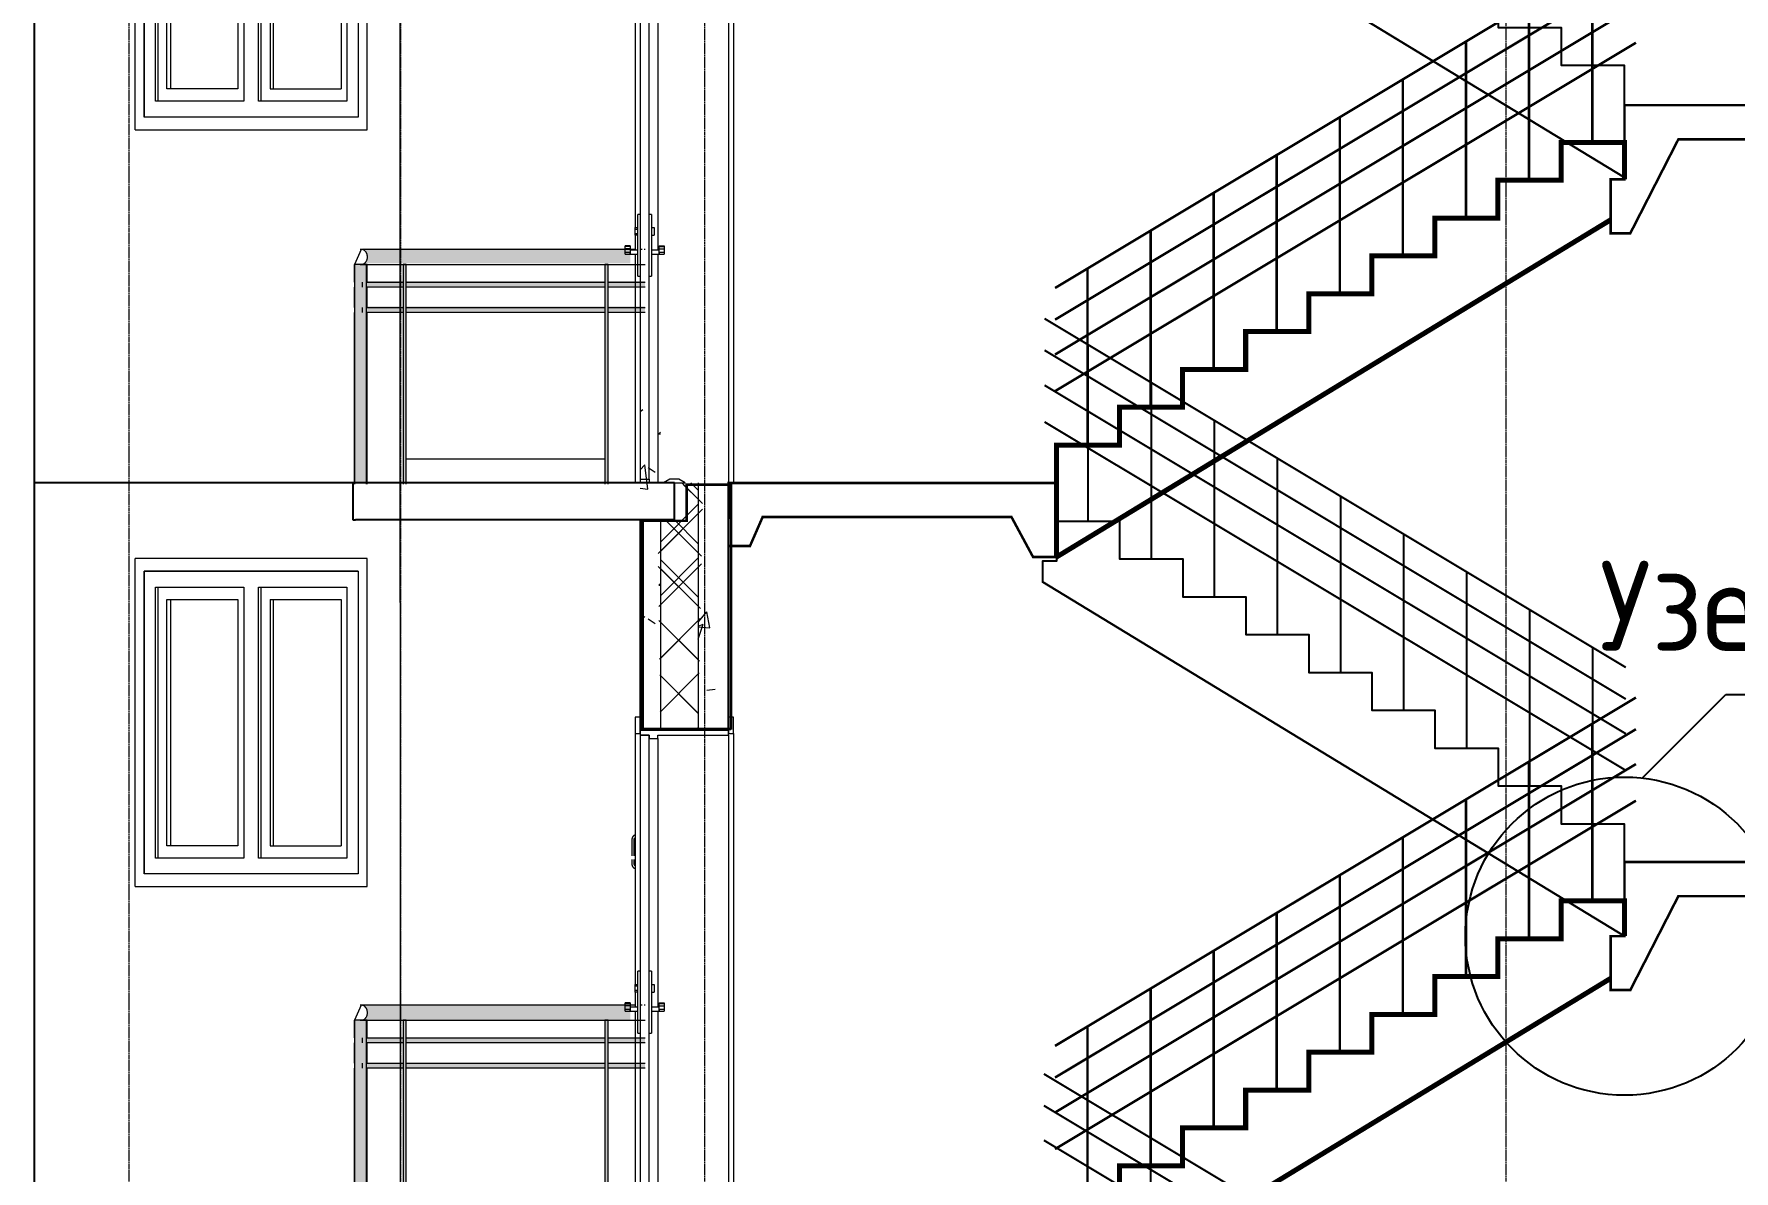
# Model space of a CAD drawing. Header units: inches. Extents: x -2431 to 214825, y 3 to 92804.
# Drawn here: x 155585 to 162324, y 15313 to 19820 of the extents above; entities that cross this region are included whole.
import ezdxf

# ---------------------------------------------------------------- set-up
doc = ezdxf.new("R2010")
doc.units = ezdxf.units.IN
doc.header["$MEASUREMENT"] = 0
doc.linetypes.add('Линия сетки', pattern=[22.225, 12.7, -3.175, 3.175, -3.175])
for name, color, linetype, lineweight in [('A-DOOR', 250, 'Continuous', 9), ('A-DOOR-FRAM', 250, 'Continuous', 18), ('A-GLAZ', 250, 'Continuous', 9), ('A-WALL', 250, 'Continuous', 9), ('A-WALL-PATT', 250, 'Continuous', 25), ('S-GRID', 250, 'Continuous', 9), ('Балясины', 7, 'Continuous', 9), ('Верхние поручни', 7, 'Continuous', 9), ('Ограждение', 7, 'Continuous', 9), ('Поручни', 250, 'Continuous', 18)]:
    doc.layers.add(name, color=color, linetype=linetype, lineweight=lineweight)
doc.layers.add('Фундамент', color=30, linetype='Continuous')
doc.styles.add('Чертеж250', font='', dxfattribs={"height": 250})
doc.styles.get('Чертеж250').set_extended_font_data('GOST type B')
pattern_1 = [(50, (164716.3, 32690.75), (728.737, -63.756), [76.2, -838.2]), (355, (164716.3, 32690.75), (-140.97, 764.228), [60.96, -670.56]), (100.451, (164777, 32685.4), (587.77, 700.467), [64.76, -712.36]), (46.184, (164716.3, 32893.95), (1084.316, -168.17), [114.3, -1257.3]), (96.636, (164806.6, 32879.9), (949.61, 989.71), [97.14, -1068.54]), (351.184, (164716.3, 32894), (949.62, 989.7), [91.44, -1005.84]), (21, (164817.9, 32843.15), (606.458, -409.06), [76.2, -838.2]), (326, (164817.9, 32843.15), (247.208, 736.753), [60.96, -670.56]), (71.451, (164868.4, 32809.06), (853.668, 327.685), [64.76, -712.36]), (37.5, (164716.28, 32690.75), (12.3547, 338.22), [33.528, -628.904, 33.528, -647.192, -673.1]), (37.5, (164716.28, 32690.75), (12.3547, 338.22), [-1343.152, 33.528, -639.572]), (7.5, (164716.28, 32690.75), (267.279, 400.722), [33.528, -354.584, 33.528, -613.664, -256.54]), (7.5, (164716.28, 32690.75), (267.279, 400.722), [-1035.304, 33.528, -223.012]), (327.5, (164489.7, 32690.75), (542.3633, -22.9153), [33.528, -220.472, 33.528, -758.952, -1051.56]), (327.5, (164489.7, 32690.75), (542.3633, -22.9153), [-1046.48, 33.528, -1018.032]), (317.5, (164388.1, 32690.75), (592.517, 101.707), [33.528, -296.672, 33.528, -492.76, -746.76]), (317.5, (164388.1, 32690.75), (592.517, 101.707), [-856.488, 33.528, -713.232])]
pattern_2 = [(45, (164716.28, 32690.75), (-106.066, 106.066), []), (135, (164716.28, 32690.75), (-106.066, -106.066), [])]

# ---------------------------------------------------------------- blocks, each defined once
blk = doc.blocks.new('Дверь-Наружная-Двойная-Полное остекление-Деревянный_фасад - 1500 x 2000 мм-347512-Сечение 0')
at = {"layer": 'A-DOOR'}
for p, q in [((-10994.3, 2071.4), (-10994.3, 2006.4)), ((-10974.3, 2071.4), (-10994.3, 2071.4)), ((-10974.3, 2025), (-10974.3, 2071.4)), ((-10624.3, 2071.4), (-10624.3, 2025)), ((-10604.3, 2071.4), (-10624.3, 2071.4)), ((-10604.3, 2006.4), (-10604.3, 2071.4)), ((-10994.3, 2006.4), (-10974.3, 2006.4)), ((-10994.3, 2006.4), (-10994.3, 1011.9)), ((-10974.3, 2006.4), (-10974.3, 2018.7)), ((-10624.3, 2018.7), (-10624.3, 2006.4)), ((-10624.3, 2006.4), (-10604.3, 2006.4)), ((-10604.3, 2006.4), (-10604.3, 0)), ((-10994.3, 1004.6), (-10994.3, 1011.9)), ((-10994.3, 1011.9), (-10984.3, 1011.9)), ((-10974.3, 1064.4), (-10984.3, 1064.4)), ((-10984.3, 1039.4), (-10984.3, 1064.4)), ((-10984.3, 844.4), (-10984.3, 1039.4)), ((-10929.3, 1064.4), (-10939.3, 1064.4)), ((-10929.3, 1064.4), (-10929.3, 1039.4)), ((-10929.3, 1039.4), (-10929.3, 844.4)), ((-10929.3, 1011.9), (-10919.3, 1011.9)), ((-10919.3, 1011.9), (-10919.3, 981.9)), ((-10984.3, 1004.9), (-10994.3, 1004.9)), ((-10994.3, 996.9), (-10994.3, 1004.6)), ((-10994.3, 989.2), (-10994.3, 996.9)), ((-10994.3, 981.9), (-10994.3, 989.2)), ((-10994.3, 988.9), (-10984.3, 988.9)), ((-10984.3, 981.9), (-10994.3, 981.9)), ((-10994.3, 981.9), (-10994.3, 922.1)), ((-10929.3, 981.9), (-10919.3, 981.9)), ((-11034.3, 936.6), (-11034.3, 939.4)), ((-11014.3, 939.4), (-11034.3, 939.4)), ((-11034.3, 927.4), (-11034.3, 936.6)), ((-11014.3, 936.6), (-11034.3, 936.6)), ((-11034.3, 914.4), (-11034.3, 927.4)), ((-11014.3, 927.4), (-11034.3, 927.4)), ((-11034.3, 906.4), (-11034.3, 914.4)), ((-11034.3, 914.4), (-11014.3, 914.4)), ((-11034.3, 906.4), (-11014.3, 906.4)), ((-11014.3, 939.4), (-11014.3, 936.6)), ((-11014.3, 936.6), (-11014.3, 927.4)), ((-11014.3, 927.4), (-11014.3, 914.4)), ((-10984.3, 922.4), (-11014.3, 922.4)), ((-11014.3, 914.4), (-11014.3, 912.4)), ((-11014.3, 912.4), (-11014.3, 914.4)), ((-11014.3, 912.3), (-11014.3, 910.6)), ((-11014.3, 910.5), (-11014.3, 912.3)), ((-11014.3, 910.4), (-11014.3, 908.9)), ((-11014.3, 908.9), (-11014.3, 910.4)), ((-11014.3, 907.7), (-11014.3, 906.8)), ((-11014.3, 906.7), (-11014.3, 907.5)), ((-11014.3, 906.4), (-10984.3, 906.4)), ((-10994.3, 906.7), (-10994.3, 0)), ((-10899.3, 922.4), (-10929.3, 922.4)), ((-10929.3, 906.4), (-10899.3, 906.4)), ((-10899.3, 936.6), (-10899.3, 939.4)), ((-10899.3, 939.4), (-10879.3, 939.4)), ((-10899.3, 927.4), (-10899.3, 936.6)), ((-10899.3, 936.6), (-10879.3, 936.6)), ((-10899.3, 914.4), (-10899.3, 927.4)), ((-10899.3, 927.4), (-10879.3, 927.4)), ((-10899.3, 912.4), (-10899.3, 914.4)), ((-10899.3, 914.4), (-10879.3, 914.4)), ((-10899.3, 914.4), (-10899.3, 912.4)), ((-10899.3, 910.6), (-10899.3, 912.3)), ((-10899.3, 912.3), (-10899.3, 910.5)), ((-10899.3, 908.9), (-10899.3, 910.4)), ((-10899.3, 910.4), (-10899.3, 908.9)), ((-10899.3, 906.8), (-10899.3, 907.7)), ((-10899.3, 907.5), (-10899.3, 906.7)), ((-10899.3, 906.4), (-10879.3, 906.4)), ((-10879.3, 939.4), (-10879.3, 936.6)), ((-10879.3, 936.6), (-10879.3, 927.4)), ((-10879.3, 927.4), (-10879.3, 914.4)), ((-10879.3, 914.4), (-10879.3, 906.4)), ((-10984.3, 819.4), (-10984.3, 844.4)), ((-10984.3, 819.4), (-10974.3, 819.4)), ((-10939.3, 819.4), (-10929.3, 819.4)), ((-10929.3, 844.4), (-10929.3, 819.4)), ((-10856.5, 15), (-10881.9, 0)), ((-10821.5, 15), (-10856.5, 15)), ((-10796.1, 0), (-10821.5, 15)), ((-10881.9, 0), (-10796.1, 0))]:
    blk.add_line(p, q, dxfattribs=at)
at = {"layer": 'A-DOOR', "lineweight": 18}
for p, q in [((-10974.3, 2000), (-10974.3, 15)), ((-10939.3, 2000), (-10974.3, 2000)), ((-10939.3, 15), (-10939.3, 2000)), ((-10974.3, 15), (-10939.3, 15))]:
    blk.add_line(p, q, dxfattribs=at)
at = {"layer": 'A-DOOR-FRAM'}
for p, q in [((-10974.3, 2018.7), (-10974.3, 2025)), ((-10974.3, 2025), (-10624.3, 2025)), ((-10624.3, 2025), (-10624.3, 2018.7)), ((-10624.3, 2018.7), (-10974.3, 2018.7)), ((-10974.3, 2018.7), (-10974.3, 2000)), ((-10974.3, 2000), (-10939.3, 2000)), ((-10939.3, 2000), (-10939.3, 1987.3)), ((-10939.3, 1987.3), (-10904.4, 1987.3)), ((-10904.4, 1987.3), (-10904.4, 2000)), ((-10904.4, 2000), (-10624.3, 2000)), ((-10624.3, 2000), (-10624.3, 2018.7))]:
    blk.add_line(p, q, dxfattribs=at)
at = {"layer": 'A-DOOR-FRAM', "lineweight": 9}
for p, q in [((-10904.4, 1987.3), (-10904.4, 922.1)), ((-10624.3, 2000), (-10624.3, 0)), ((-10904.4, 906.8), (-10904.4, 0)), ((-10974.3, 15), (-10974.3, 0)), ((-10939.3, 15), (-10939.3, 0))]:
    blk.add_line(p, q, dxfattribs=at)
blk = doc.blocks.new('Дверь-Наружная-Двойная-Две_Свет - Дверь-Наружная-Двойная-Две_Свет-345854-Сечение 0')
at = {"layer": 'A-DOOR'}
for p, q in [((-11007.2, 4587.3), (-11007.2, 4521.9)), ((-10997.7, 4522.1), (-10997.7, 4587.3)), ((-11007.2, 4506.7), (-11007.2, 4488.5)), ((-10997.7, 4488.5), (-10997.7, 4506.7))]:
    blk.add_line(p, q, dxfattribs=at)
at = {"layer": 'A-DOOR', "flags": 128}
for points in [[(-10994.6, 4604.1), (-10995.2, 4603.9), (-10995.9, 4603.6), (-10996.5, 4603.4), (-10997.2, 4603.1), (-10997.8, 4602.8), (-10998.4, 4602.5), (-10999, 4602.1), (-10999.6, 4601.7), (-11000.2, 4601.3), (-11000.7, 4600.9), (-11001.2, 4600.4), (-11001.8, 4600), (-11002.3, 4599.5), (-11002.7, 4599), (-11003.2, 4598.4), (-11003.6, 4597.9), (-11004, 4597.3), (-11004.4, 4596.7), (-11004.8, 4596.1), (-11005.1, 4595.5), (-11005.4, 4594.9), (-11005.7, 4594.3), (-11006, 4593.6), (-11006.2, 4593), (-11006.5, 4592.3), (-11006.6, 4591.6), (-11006.8, 4591), (-11006.9, 4590.3), (-11007, 4589.6), (-11007.1, 4588.9), (-11007.2, 4588.2), (-11007.2, 4587.5), (-11007.2, 4587.3)], [(-10994.6, 4604.1), (-10995.2, 4603.9), (-10995.9, 4603.6), (-10996.5, 4603.4), (-10997.2, 4603.1), (-10997.8, 4602.8), (-10998.4, 4602.5), (-10999, 4602.1), (-10999.6, 4601.7), (-11000.2, 4601.3), (-11000.7, 4600.9), (-11001.2, 4600.4), (-11001.8, 4600), (-11002.3, 4599.5), (-11002.7, 4599), (-11003.2, 4598.4), (-11003.6, 4597.9), (-11004, 4597.3), (-11004.4, 4596.7), (-11004.8, 4596.1), (-11005.1, 4595.5), (-11005.4, 4594.9), (-11005.7, 4594.3), (-11006, 4593.6), (-11006.2, 4593), (-11006.5, 4592.3), (-11006.6, 4591.6), (-11006.8, 4591), (-11006.9, 4590.3), (-11007, 4589.6), (-11007.1, 4588.9), (-11007.2, 4588.2), (-11007.2, 4587.5), (-11007.2, 4587.3)], [(-10997.7, 4587.3), (-10997.7, 4587.6), (-10997.6, 4587.9), (-10997.6, 4588.3), (-10997.6, 4588.6), (-10997.5, 4588.9), (-10997.4, 4589.2), (-10997.4, 4589.5), (-10997.3, 4589.8), (-10997.2, 4590.1), (-10997, 4590.4), (-10996.9, 4590.7), (-10996.8, 4591), (-10996.6, 4591.2), (-10996.5, 4591.5), (-10996.3, 4591.8), (-10996.1, 4592), (-10995.9, 4592.3), (-10995.7, 4592.5), (-10995.5, 4592.8), (-10995.3, 4593), (-10995, 4593.2), (-10994.8, 4593.4), (-10994.5, 4593.6), (-10994.3, 4593.8)], [(-10997.7, 4587.3), (-10997.7, 4587.6), (-10997.6, 4587.9), (-10997.6, 4588.3), (-10997.6, 4588.6), (-10997.5, 4588.9), (-10997.4, 4589.2), (-10997.4, 4589.5), (-10997.3, 4589.8), (-10997.2, 4590.1), (-10997, 4590.4), (-10996.9, 4590.7), (-10996.8, 4591), (-10996.6, 4591.2), (-10996.5, 4591.5), (-10996.3, 4591.8), (-10996.1, 4592), (-10995.9, 4592.3), (-10995.7, 4592.5), (-10995.5, 4592.8), (-10995.3, 4593), (-10995, 4593.2), (-10994.8, 4593.4), (-10994.5, 4593.6), (-10994.3, 4593.8)], [(-11007.2, 4488.5), (-11007.2, 4487.8), (-11007.1, 4487.1), (-11007.1, 4486.4), (-11007, 4485.7), (-11006.8, 4485), (-11006.7, 4484.3), (-11006.5, 4483.7), (-11006.3, 4483), (-11006.1, 4482.3), (-11005.8, 4481.7), (-11005.5, 4481.1), (-11005.2, 4480.4), (-11004.9, 4479.8), (-11004.5, 4479.2), (-11004.1, 4478.6), (-11003.7, 4478.1), (-11003.3, 4477.5), (-11002.9, 4477), (-11002.4, 4476.5), (-11001.9, 4476), (-11001.4, 4475.5), (-11000.9, 4475), (-11000.3, 4474.6), (-10999.7, 4474.2), (-10999.2, 4473.8), (-10998.6, 4473.4), (-10998, 4473.1), (-10997.3, 4472.8), (-10996.7, 4472.5), (-10996.1, 4472.2), (-10995.4, 4472), (-10994.7, 4471.8), (-10994.1, 4471.6)], [(-11007.2, 4488.5), (-11007.2, 4487.8), (-11007.1, 4487.1), (-11007.1, 4486.4), (-11007, 4485.7), (-11006.8, 4485), (-11006.7, 4484.3), (-11006.5, 4483.7), (-11006.3, 4483), (-11006.1, 4482.3), (-11005.8, 4481.7), (-11005.5, 4481.1), (-11005.2, 4480.4), (-11004.9, 4479.8), (-11004.5, 4479.2), (-11004.1, 4478.6), (-11003.7, 4478.1), (-11003.3, 4477.5), (-11002.9, 4477), (-11002.4, 4476.5), (-11001.9, 4476), (-11001.4, 4475.5), (-11000.9, 4475), (-11000.3, 4474.6), (-10999.7, 4474.2), (-10999.2, 4473.8), (-10998.6, 4473.4), (-10998, 4473.1), (-10997.3, 4472.8), (-10996.7, 4472.5), (-10996.1, 4472.2), (-10995.4, 4472), (-10994.7, 4471.8), (-10994.1, 4471.6)], [(-10994.2, 4481.9), (-10994.5, 4482.1), (-10994.7, 4482.3), (-10995, 4482.5), (-10995.2, 4482.7), (-10995.4, 4483), (-10995.6, 4483.2), (-10995.8, 4483.4), (-10996, 4483.7), (-10996.2, 4483.9), (-10996.4, 4484.2), (-10996.6, 4484.5), (-10996.7, 4484.8), (-10996.9, 4485), (-10997, 4485.3), (-10997.1, 4485.6), (-10997.2, 4485.9), (-10997.3, 4486.2), (-10997.4, 4486.5), (-10997.5, 4486.8), (-10997.5, 4487.2), (-10997.6, 4487.5), (-10997.6, 4487.8), (-10997.7, 4488.1), (-10997.7, 4488.4), (-10997.7, 4488.5)], [(-10994.2, 4481.9), (-10994.5, 4482.1), (-10994.7, 4482.3), (-10995, 4482.5), (-10995.2, 4482.7), (-10995.4, 4483), (-10995.6, 4483.2), (-10995.8, 4483.4), (-10996, 4483.7), (-10996.2, 4483.9), (-10996.4, 4484.2), (-10996.6, 4484.5), (-10996.7, 4484.8), (-10996.9, 4485), (-10997, 4485.3), (-10997.1, 4485.6), (-10997.2, 4485.9), (-10997.3, 4486.2), (-10997.4, 4486.5), (-10997.5, 4486.8), (-10997.5, 4487.2), (-10997.6, 4487.5), (-10997.6, 4487.8), (-10997.7, 4488.1), (-10997.7, 4488.4)]]:
    blk.add_lwpolyline(points, dxfattribs=at)
blk = doc.blocks.new('Ограждение - 50 x 12 мм-319649-Сечение 0')
at = {"layer": 'Балясины'}
for p, q in [((-12146, 4400), (-12146, 4469.8)), ((-12100.7, 4469.8), (-12146, 4469.8)), ((-12095.7, 4469.8), (-12100.7, 4469.8)), ((-12100.7, 4469.8), (-12100.7, 3600)), ((-12095.7, 4400), (-12095.7, 4469.8)), ((-12146, 4300), (-12146, 4380)), ((-12095.7, 4300), (-12095.7, 4380)), ((-12146, 3600), (-12146, 4280)), ((-12095.7, 3600), (-12095.7, 4280))]:
    blk.add_line(p, q, dxfattribs=at)
blk = doc.blocks.new('Ограждение - 50 x 12 мм-V30-Сечение 0')
at = {"layer": 'Балясины'}
for p, q in [((-11941.6, 4469.8), (-11953.6, 4469.8)), ((-11953.6, 4469.8), (-11953.6, 3600)), ((-11941.6, 3600), (-11941.6, 4469.8))]:
    blk.add_line(p, q, dxfattribs=at)
blk = doc.blocks.new('Ограждение - 800 мм-V31-Сечение 0')
at = {"layer": 'Балясины'}
blk.add_line((-11941.6, 3700), (-11153.6, 3700), dxfattribs=at)
blk = doc.blocks.new('Ограждение - Ограждение-356374-Сечение 0')
for p, q in [((-12120.4, 40530), (-12146, 40469.8)), ((-12146, 40469.8), (-12146, 39600))]:
    blk.add_line(p, q)
at = {"layer": 'Верхние поручни'}
for p, q in [((-11034.3, 40530), (-12120.4, 40530)), ((-11006.7, 40530), (-11014.3, 40530)), ((-10994.3, 40530), (-10998.1, 40530)), ((-12120.4, 40470), (-10994.3, 40470))]:
    blk.add_line(p, q, dxfattribs=at)
for points, knots in [([(-12095, 40500), (-12094.9, 40502.3), (-12095.3, 40505.7), (-12096.3, 40509.9), (-12097.4, 40512.7), (-12098.6, 40515.3), (-12099.9, 40517.7), (-12101.1, 40519.5), (-12102.1, 40520.8), (-12102.9, 40521.7), (-12103.7, 40522.6), (-12104.8, 40523.6), (-12106.1, 40524.8), (-12107.8, 40526.1), (-12109.6, 40527.1), (-12111.4, 40528), (-12113.1, 40528.8), (-12114.9, 40529.3), (-12117.4, 40529.8), (-12119.8, 40530.1), (-12122.1, 40530), (-12123.3, 40529.8), (-12123.8, 40529.7)], [0, 0, 0, 0, 0.0555556, 0.0833333, 0.1111111, 0.1388889, 0.1666667, 0.1944444, 0.2083333, 0.2222222, 0.2361111, 0.25, 0.2777778, 0.3055556, 0.3333333, 0.3611111, 0.3888889, 0.4166667, 0.4444444, 0.5, 0.5277778, 0.5506367, 0.5506367, 0.5506367, 0.5506367]), ([(-12123.8, 40470.3), (-12122.7, 40470.1), (-12120.9, 40470), (-12118.6, 40470.1), (-12116.8, 40470.3), (-12114.9, 40470.7), (-12113.2, 40471.2), (-12111.7, 40471.8), (-12110.5, 40472.4), (-12109.4, 40472.9), (-12108.3, 40473.6), (-12106.6, 40474.8), (-12104.9, 40476.2), (-12103.6, 40477.5), (-12103, 40478.2), (-12102.6, 40478.7), (-12101.5, 40479.9), (-12099.8, 40482.3), (-12098.4, 40485), (-12097.5, 40487), (-12097, 40488.4), (-12096.1, 40490.9), (-12095.2, 40494.8), (-12095, 40498.2), (-12095, 40500)], [0.4497023, 0.4497023, 0.4497023, 0.4497023, 0.5, 0.5277778, 0.5555556, 0.5833333, 0.6111111, 0.6388889, 0.6527778, 0.6666667, 0.6875, 0.7083333, 0.75, 0.7708333, 0.7760417, 0.78125, 0.7916667, 0.8333333, 0.875, 0.8854167, 0.8958333, 0.9166667, 0.9583333, 1, 1, 1, 1])]:
    blk.add_open_spline(points, degree=3, knots=knots, dxfattribs=at)
at = {"layer": 'Поручни', "color": 7, "lineweight": 9}
for p, q in [((-12114.5, 40380), (-12114.5, 40400)), ((-12097.9, 40400), (-11953.6, 40400)), ((-11953.6, 40380), (-12097.9, 40380)), ((-11941.6, 40400), (-11153.6, 40400)), ((-11153.6, 40380), (-11941.6, 40380)), ((-11141.6, 40400), (-10994.3, 40400)), ((-10994.3, 40380), (-11141.6, 40380)), ((-12114.5, 40280), (-12114.5, 40300)), ((-12097.9, 40300), (-11953.6, 40300)), ((-11941.6, 40300), (-11153.6, 40300)), ((-11141.6, 40300), (-10994.3, 40300)), ((-11953.6, 40280), (-12097.9, 40280)), ((-11153.6, 40280), (-11941.6, 40280)), ((-10994.3, 40280), (-11141.6, 40280))]:
    blk.add_line(p, q, dxfattribs=at)
for name, p in [('Ограждение - 50 x 12 мм-319649-Сечение 0', (0, 36000)), ('Ограждение - 50 x 12 мм-V30-Сечение 0', (0, 36000)), ('Ограждение - 50 x 12 мм-V30-Сечение 0', (800, 36000)), ('Ограждение - 800 мм-V31-Сечение 0', (0, 36000))]:
    blk.add_blockref(name, p)
blk = doc.blocks.new('Окно 2-Распашное - Один переплет с многокамерным стеклопакетом - 30674-99 - Окно 2-Распашное - Один переплет с многокамерным стеклопакетом - 30674-99-371209-Сечение 0')
at = {"layer": 'A-GLAZ'}
for p, q in [((-13236.2, 4500), (-13236.2, 5800)), ((-12317, 5800), (-13236.2, 5800)), ((-12317, 4500), (-12317, 5800)), ((-13200.9, 5750), (-13200.9, 4550)), ((-12352.3, 5750), (-13200.9, 5750)), ((-13200.9, 4550), (-13200.9, 5750)), ((-13200.9, 5750), (-12352.3, 5750)), ((-12352.3, 5750), (-12352.3, 4550)), ((-12352.3, 5750), (-12352.3, 4550)), ((-13156.3, 4613), (-13156.3, 5687)), ((-13156.3, 5687), (-12805.6, 5687)), ((-13146.4, 5687), (-13146.4, 4613)), ((-12805.6, 5687), (-12805.6, 4613)), ((-12747.6, 4613), (-12747.6, 5687)), ((-12747.6, 5687), (-12396.9, 5687)), ((-12737.7, 5687), (-12737.7, 4613)), ((-12396.9, 5687), (-12396.9, 4613)), ((-13110.4, 4662), (-13110.4, 5638)), ((-13110.4, 5638), (-12828.9, 5638)), ((-13096.2, 5638), (-13096.2, 4662)), ((-12828.9, 5638), (-12828.9, 4662)), ((-12701.7, 5638), (-12701.7, 4662)), ((-12701.7, 5638), (-12420.2, 5638)), ((-12687.5, 4662), (-12687.5, 5638)), ((-12420.2, 5638), (-12420.2, 4662)), ((-12828.9, 4662), (-13110.4, 4662)), ((-12701.7, 4662), (-12420.2, 4662)), ((-12805.6, 4613), (-13156.3, 4613)), ((-12396.9, 4613), (-12747.6, 4613)), ((-12352.3, 4550), (-13200.9, 4550)), ((-12352.3, 4550), (-13200.9, 4550)), ((-13236.2, 4500), (-12317, 4500))]:
    blk.add_line(p, q, dxfattribs=at)

msp = doc.modelspace()

# ---------------------------------------------------------------- hatches: boundary and pattern name
h = msp.add_hatch(color=256)
h.dxf.hatch_style = 1
edge = h.paths.add_edge_path()
edge.add_line((156910.12448, 18970.90028), (156881.74339, 18970.90028))
edge.add_spline(control_points=[(156881.74339, 18970.90028), (156881.74666, 18970.90028), (156882.96588, 18970.8996), (156884.80657, 18970.74338), (156887.2606, 18970.21312), (156889.05393, 18969.65889), (156890.83378, 18968.94134), (156892.63116, 18968.0428), (156894.38542, 18966.96747), (156896.05897, 18965.72385), (156897.42854, 18964.52369), (156898.51369, 18963.45211), (156899.3291, 18962.5861), (156900.12485, 18961.66157), (156901.13463, 18960.35968), (156902.32065, 18958.59253), (156903.62605, 18956.23537), (156904.8263, 18953.62147), (156905.86844, 18950.75412), (156906.91668, 18946.63663), (156907.24624, 18943.2451), (156907.18674, 18940.90028)], knot_values=[0, 0, 0, 0, 0.0001492575, 0.055704813, 0.0834825908, 0.1112603686, 0.1390381464, 0.1668159242, 0.1945937019, 0.2223714797, 0.2501492575, 0.2640381464, 0.2779270353, 0.2918159242, 0.305704813, 0.3334825908, 0.3612603686, 0.3890381464, 0.4168159242, 0.4445937019, 0.5001492575, 0.5001492575, 0.5001492575, 0.5001492575], degree=3, periodic=0)
edge.add_spline(control_points=[(156907.18674, 18940.90028), (156907.23093, 18939.14395), (156907.00749, 18935.72323), (156906.10109, 18931.79175), (156905.2236, 18929.26014), (156904.66267, 18927.87904), (156903.78501, 18925.8808), (156902.34315, 18923.15599), (156900.70684, 18920.83254), (156899.62144, 18919.55221), (156899.21566, 18919.10111), (156898.60557, 18918.44243), (156897.27962, 18917.11115), (156895.62886, 18915.7249), (156893.92753, 18914.54651), (156892.751, 18913.84462), (156891.7024, 18913.29437), (156890.51421, 18912.7294), (156889.02939, 18912.13317), (156887.23923, 18911.58211), (156885.40318, 18911.18654), (156883.55706, 18910.95173), (156882.34813, 18910.90038), (156881.74291, 18910.90028)], knot_values=[0.5001254431, 0.5001254431, 0.5001254431, 0.5001254431, 0.5417921098, 0.5834587764, 0.6042921098, 0.6147087764, 0.6251254431, 0.6667921098, 0.7084587764, 0.7188754431, 0.7240837764, 0.7292921098, 0.7501254431, 0.7917921098, 0.8126254431, 0.8334587764, 0.8473476653, 0.8612365542, 0.889014332, 0.9167921098, 0.9445698875, 0.9723476653, 1, 1, 1, 1], degree=3, periodic=0)
edge.add_line((156882.83572, 18910.90028), (156910.12448, 18910.90028))
edge.add_line((156910.12448, 18910.90028), (156910.12448, 18970.90028))
h.paths.add_polyline_path([(156945.47982, 18970.90028), (156910.12448, 18970.90028), (156910.12448, 18910.90028), (156945.47982, 18910.90028)])
h.paths.add_polyline_path([(157077.85952, 18970.90028), (156945.47982, 18970.90028), (156945.47982, 18910.90028), (157077.85952, 18910.90028)])
h = msp.add_hatch(color=256)
h.dxf.hatch_style = 1
h.paths.add_polyline_path([(157948.71494, 18970.90028), (157077.85952, 18970.90028), (157077.85952, 18910.90028), (157948.71494, 18910.90028)])
h = msp.add_hatch(color=256)
h.dxf.hatch_style = 1
h.paths.add_polyline_path([(156901.43763, 18910.59335), (156856.16843, 18910.59335), (156856.16843, 18890.74682), (156901.43763, 18890.74682)])
h.paths.add_polyline_path([(156901.43763, 18890.74682), (156856.16843, 18890.74682), (156856.16843, 18840.74682), (156901.43763, 18840.74682)])
h.paths.add_polyline_path([(156901.43763, 18840.74682), (156856.16843, 18840.74682), (156856.16843, 18040.74682), (156901.43763, 18040.74682)])
h.paths.add_polyline_path([(157048.60506, 18840.74682), (156904.27353, 18840.74682), (156901.43763, 18840.74682), (156901.43763, 18040.74682), (156906.53275, 18040.74682), (156906.53275, 18720.74682), (157048.60506, 18720.74682), (157048.60506, 18740.74682), (156906.53275, 18740.74682), (156906.53275, 18820.74682), (157048.60506, 18820.74682)])
h.paths.add_polyline_path([(157060.60506, 18910.59335), (157048.60506, 18910.59335), (157048.60506, 18040.74682), (157060.60506, 18040.74682)])
h.paths.add_polyline_path([(157848.60506, 18840.74682), (157077.85952, 18840.74682), (157077.85952, 18820.74682), (157848.60506, 18820.74682)])
h.paths.add_polyline_path([(157077.85952, 18840.74682), (157060.60506, 18840.74682), (157060.60506, 18820.74682), (157077.85952, 18820.74682)])
h.paths.add_polyline_path([(157848.60506, 18740.74682), (157077.85952, 18740.74682), (157077.85952, 18720.74682), (157848.60506, 18720.74682)])
h.paths.add_polyline_path([(157077.85952, 18740.74682), (157060.60506, 18740.74682), (157060.60506, 18720.74682), (157077.85952, 18720.74682)])
h.paths.add_polyline_path([(157860.60506, 18910.59335), (157848.60506, 18910.59335), (157848.60506, 18040.74682), (157860.60506, 18040.74682)])
h.paths.add_polyline_path([(158007.85952, 18840.74682), (157860.60506, 18840.74682), (157860.60506, 18820.74682), (158007.85952, 18820.74682)])
h.paths.add_polyline_path([(158007.85952, 18740.74682), (157860.60506, 18740.74682), (157860.60506, 18720.74682), (158007.85952, 18720.74682)])
h = msp.add_hatch(color=256)
h.dxf.hatch_style = 1
edge = h.paths.add_edge_path()
edge.add_line((156910.12448, 15970.90028), (156881.74339, 15970.90028))
edge.add_spline(control_points=[(156881.74339, 15970.90028), (156881.74666, 15970.90028), (156882.96588, 15970.8996), (156884.80657, 15970.74338), (156887.2606, 15970.21312), (156889.05393, 15969.65889), (156890.83378, 15968.94134), (156892.63116, 15968.0428), (156894.38542, 15966.96747), (156896.05897, 15965.72385), (156897.42854, 15964.52369), (156898.51369, 15963.45211), (156899.3291, 15962.5861), (156900.12485, 15961.66157), (156901.13463, 15960.35968), (156902.32065, 15958.59253), (156903.62605, 15956.23537), (156904.8263, 15953.62147), (156905.86844, 15950.75412), (156906.91668, 15946.63663), (156907.24624, 15943.2451), (156907.18674, 15940.90028)], knot_values=[0, 0, 0, 0, 0.0001492575, 0.055704813, 0.0834825908, 0.1112603686, 0.1390381464, 0.1668159242, 0.1945937019, 0.2223714797, 0.2501492575, 0.2640381464, 0.2779270353, 0.2918159242, 0.305704813, 0.3334825908, 0.3612603686, 0.3890381464, 0.4168159242, 0.4445937019, 0.5001492575, 0.5001492575, 0.5001492575, 0.5001492575], degree=3, periodic=0)
edge.add_spline(control_points=[(156907.18674, 15940.90028), (156907.23093, 15939.14395), (156907.00749, 15935.72323), (156906.10109, 15931.79175), (156905.2236, 15929.26014), (156904.66267, 15927.87904), (156903.78501, 15925.8808), (156902.34315, 15923.15599), (156900.70684, 15920.83254), (156899.62144, 15919.55221), (156899.21566, 15919.10111), (156898.60557, 15918.44243), (156897.27962, 15917.11115), (156895.62886, 15915.7249), (156893.92753, 15914.54651), (156892.751, 15913.84462), (156891.7024, 15913.29437), (156890.51421, 15912.7294), (156889.02939, 15912.13317), (156887.23923, 15911.58211), (156885.40318, 15911.18654), (156883.55706, 15910.95173), (156882.34813, 15910.90038), (156881.74291, 15910.90028)], knot_values=[0.5001254431, 0.5001254431, 0.5001254431, 0.5001254431, 0.5417921098, 0.5834587764, 0.6042921098, 0.6147087764, 0.6251254431, 0.6667921098, 0.7084587764, 0.7188754431, 0.7240837764, 0.7292921098, 0.7501254431, 0.7917921098, 0.8126254431, 0.8334587764, 0.8473476653, 0.8612365542, 0.889014332, 0.9167921098, 0.9445698875, 0.9723476653, 1, 1, 1, 1], degree=3, periodic=0)
edge.add_line((156882.83572, 15910.90028), (156910.12448, 15910.90028))
edge.add_line((156910.12448, 15910.90028), (156910.12448, 15970.90028))
h.paths.add_polyline_path([(156945.47982, 15970.90028), (156910.12448, 15970.90028), (156910.12448, 15910.90028), (156945.47982, 15910.90028)])
h.paths.add_polyline_path([(157077.85952, 15970.90028), (156945.47982, 15970.90028), (156945.47982, 15910.90028), (157077.85952, 15910.90028)])
h = msp.add_hatch(color=256)
h.dxf.hatch_style = 1
h.paths.add_polyline_path([(157948.71494, 15970.90028), (157077.85952, 15970.90028), (157077.85952, 15910.90028), (157948.71494, 15910.90028)])
h = msp.add_hatch(color=256)
h.dxf.hatch_style = 1
h.paths.add_polyline_path([(156901.43763, 15910.59335), (156856.16843, 15910.59335), (156856.16843, 15890.74682), (156901.43763, 15890.74682)])
h.paths.add_polyline_path([(156901.43763, 15890.74682), (156856.16843, 15890.74682), (156856.16843, 15840.74682), (156901.43763, 15840.74682)])
h.paths.add_polyline_path([(156901.43763, 15840.74682), (156856.16843, 15840.74682), (156856.16843, 15040.74682), (156901.43763, 15040.74682)])
h.paths.add_polyline_path([(157048.60506, 15840.74682), (156904.27353, 15840.74682), (156901.43763, 15840.74682), (156901.43763, 15040.74682), (156906.53275, 15040.74682), (156906.53275, 15720.74682), (157048.60506, 15720.74682), (157048.60506, 15740.74682), (156906.53275, 15740.74682), (156906.53275, 15820.74682), (157048.60506, 15820.74682)])
h.paths.add_polyline_path([(157060.60506, 15910.59335), (157048.60506, 15910.59335), (157048.60506, 15040.74682), (157060.60506, 15040.74682)])
h.paths.add_polyline_path([(157848.60506, 15840.74682), (157077.85952, 15840.74682), (157077.85952, 15820.74682), (157848.60506, 15820.74682)])
h.paths.add_polyline_path([(157077.85952, 15840.74682), (157060.60506, 15840.74682), (157060.60506, 15820.74682), (157077.85952, 15820.74682)])
h.paths.add_polyline_path([(157848.60506, 15740.74682), (157077.85952, 15740.74682), (157077.85952, 15720.74682), (157848.60506, 15720.74682)])
h.paths.add_polyline_path([(157077.85952, 15740.74682), (157060.60506, 15740.74682), (157060.60506, 15720.74682), (157077.85952, 15720.74682)])
h.paths.add_polyline_path([(157860.60506, 15910.59335), (157848.60506, 15910.59335), (157848.60506, 15040.74682), (157860.60506, 15040.74682)])
h.paths.add_polyline_path([(158007.85952, 15840.74682), (157860.60506, 15840.74682), (157860.60506, 15820.74682), (158007.85952, 15820.74682)])
h.paths.add_polyline_path([(158007.85952, 15740.74682), (157860.60506, 15740.74682), (157860.60506, 15720.74682), (158007.85952, 15720.74682)])
at = {"layer": 'A-WALL-PATT', "lineweight": 9}
h = msp.add_hatch(dxfattribs=at)
h.set_pattern_fill('FP_1', color=256, style=0, pattern_type=2)
h.set_pattern_definition(pattern_1)
h.paths.add_polyline_path([(158068.20952, 17065.74682), (158068.20952, 18640.74682), (157988.20952, 18640.74682), (157988.20952, 17065.74682), (158035.28019, 17065.74682)], flags=0)
h = msp.add_hatch(dxfattribs=at)
h.set_pattern_fill('FP_1', color=256, style=0, pattern_type=2)
h.set_pattern_definition(pattern_1)
h.paths.add_polyline_path([(158068.20952, 17065.74682), (158068.20952, 18640.74682), (157988.20952, 18640.74682), (157988.20952, 17065.74682), (158035.28019, 17065.74682)], flags=0)
h = msp.add_hatch(dxfattribs=at)
h.set_pattern_fill('FP_1', color=256, style=0, pattern_type=2)
h.set_pattern_definition(pattern_1)
h.paths.add_polyline_path([(158338.20952, 17065.74682), (158338.20952, 18640.74682), (158218.20952, 18640.74682), (158218.20952, 17065.74682), (158231.77515, 17065.74682)], flags=0)
h = msp.add_hatch(dxfattribs=at)
h.set_pattern_fill('FP_1', color=256, style=0, pattern_type=2)
h.set_pattern_definition(pattern_1)
h.paths.add_polyline_path([(158338.20952, 17065.74682), (158338.20952, 18640.74682), (158218.20952, 18640.74682), (158218.20952, 17065.74682), (158231.77515, 17065.74682)], flags=0)
h = msp.add_hatch(dxfattribs=at)
h.set_pattern_fill('FP_2', color=256, style=0, pattern_type=2)
h.set_pattern_definition(pattern_2)
h.paths.add_polyline_path([(158125.437, 18033.75119), (158112.937, 17890.57582), (158057.587, 17890.57582), (158068.20952, 17065.74682), (158218.20952, 17065.74682), (158220.087, 18033.75119)])
h = msp.add_hatch(dxfattribs=at)
h.set_pattern_fill('FP_2', color=256, style=0, pattern_type=2)
h.set_pattern_definition(pattern_2)
h.paths.add_polyline_path([(158123.55952, 17894.52936), (158068.20952, 17894.52936), (158068.20952, 17065.74682), (158218.20952, 17065.74682), (158236.79909, 18040.74682), (158142.14909, 18040.74682)])

# ---------------------------------------------------------------- linework, layer by layer
for p, q in [((155585.37393, 41890.74682), (155585.37393, 11797.39792)), ((161889.88218, 19251.13279), (159582.74765, 20655.10678)), ((159638.22656, 17746.91342), (161834.85189, 19083.63861)), ((156849.0426, 18040.74682), (155585.37393, 18040.74682)), ((158123.55952, 18040.74682), (156849.0426, 18040.74682)), ((156849.0426, 18040.74682), (156849.0426, 17894.45481)), ((158123.55952, 17894.52936), (158123.55952, 18040.74682)), ((156849.0426, 17894.45481), (156860.31444, 17894.45481)), ((158123.55952, 17894.52936), (156860.31444, 17894.52936)), ((161889.88218, 16244.30815), (159582.74765, 17648.28214)), ((159638.22656, 14740.08879), (161834.85189, 16076.81397))]:
    msp.add_line(p, q)
for points in [[(161889.88218, 19251.13279), (161889.88218, 19694.884), (161639.88218, 19694.884), (161639.88218, 19844.884), (161389.88218, 19844.884), (161389.88218, 19994.884), (161139.88218, 19994.884), (161139.88218, 20144.884), (160889.88218, 20144.884), (160889.88218, 20294.884), (160639.88218, 20294.884), (160639.88218, 20444.884), (160389.88218, 20444.884), (160389.88218, 20594.884), (160139.88218, 20594.884), (160139.88218, 20744.884), (159889.88218, 20744.884), (159889.88218, 20894.884), (159638.22656, 20894.884), (159638.22656, 20738.01499), (159582.74765, 20738.01499), (159582.74765, 20655.10678), (161889.88218, 19251.13279)], [(161764.88218, 19694.884), (161764.88218, 20394.884)], [(159590.91751, 18691.8985), (161893.69599, 17310.80305)], [(159590.91751, 18566.39065), (161893.69599, 17185.2952)], [(159764.05437, 17888.05936), (159764.05437, 18588.05936)], [(159590.91751, 18428.07093), (161893.69599, 17046.97549)], [(160014.88218, 17738.05936), (160014.88218, 18438.05936)], [(159590.91751, 18283.00459), (161893.69599, 16901.90914)], [(160264.88218, 17588.05936), (160264.88218, 18288.05936)], [(160514.88218, 17438.05936), (160514.88218, 18138.05936)], [(159509.86888, 18040.66463), (159638.22656, 18040.66463), (159638.22656, 17746.91342), (159545.51567, 17746.91342), (159459.86972, 17905.56544), (158473.52364, 17905.64763), (158423.38942, 17790.76112), (158338.20952, 17790.76112), (158338.20952, 18040.74682), (159638.22656, 18040.66463)], [(159509.86888, 18040.66463), (159638.22656, 18040.66463), (159638.22656, 17746.91342), (159545.51567, 17746.91342), (159459.86972, 17905.56544), (158473.52364, 17905.64763), (158423.38942, 17790.76112), (158338.20952, 17790.76112), (158338.20952, 18040.74682), (159638.22656, 18040.66463)], [(160764.88218, 17288.05936), (160764.88218, 17988.05936)], [(161889.88218, 16244.30815), (161889.88218, 16688.05936), (161639.88218, 16688.05936), (161639.88218, 16838.05936), (161389.88218, 16838.05936), (161389.88218, 16988.05936), (161139.88218, 16988.05936), (161139.88218, 17138.05936), (160889.88218, 17138.05936), (160889.88218, 17288.05936), (160639.88218, 17288.05936), (160639.88218, 17438.05936), (160389.88218, 17438.05936), (160389.88218, 17588.05936), (160139.88218, 17588.05936), (160139.88218, 17738.05936), (159889.88218, 17738.05936), (159889.88218, 17888.05936), (159638.22656, 17888.05936), (159638.22656, 17731.19036), (159582.74765, 17731.19036), (159582.74765, 17648.28214), (161889.88218, 16244.30815)], [(161014.88218, 17138.05936), (161014.88218, 17838.05936)], [(161264.88218, 16988.05936), (161264.88218, 17688.05936)], [(161514.88218, 16838.05936), (161514.88218, 17538.05936)], [(161764.88218, 16688.05936), (161764.88218, 17388.05936)], [(159588.0897, 15699.03801), (161890.86818, 14317.94257)], [(159588.0897, 15573.53016), (161890.86818, 14192.43471)], [(159761.22656, 14895.19888), (159761.22656, 15595.19888)], [(159588.0897, 15435.21045), (161890.86818, 14054.115)], [(160012.05437, 14745.19888), (160012.05437, 15445.19888)]]:
    msp.add_lwpolyline(points)
for points, const_width in [([(161935.19123, 20194.50377), (159632.41275, 18813.40832)], 10), ([(161762.05437, 19390.66463), (161762.05437, 20090.66463)], 10), ([(161935.19123, 20068.99591), (159632.41275, 18687.90047)], 10), ([(161935.19123, 19930.6762), (159632.41275, 18549.58075)], 10), ([(161511.22656, 19240.66463), (161511.22656, 19940.66463)], 10), ([(161935.19123, 19785.60985), (159632.41275, 18404.51441)], 10), ([(161261.22656, 19090.66463), (161261.22656, 19790.66463)], 10), ([(161011.22656, 18940.66463), (161011.22656, 19640.66463)], 10), ([(160761.22656, 18790.66463), (160761.22656, 19490.66463)], 10), ([(159638.22656, 17746.91342), (159638.22656, 18190.66463), (159888.22656, 18190.66463), (159888.22656, 18340.66463), (160138.22656, 18340.66463), (160138.22656, 18490.66463), (160388.22656, 18490.66463), (160388.22656, 18640.66463), (160638.22656, 18640.66463), (160638.22656, 18790.66463), (160888.22656, 18790.66463), (160888.22656, 18940.66463), (161138.22656, 18940.66463), (161138.22656, 19090.66463), (161388.22656, 19090.66463), (161388.22656, 19240.66463), (161638.22656, 19240.66463), (161638.22656, 19390.66463), (161889.88218, 19390.66463), (161889.88218, 19244.13716)], 20), ([(160511.22656, 18640.66463), (160511.22656, 19340.66463)], 10), ([(160261.22656, 18490.66463), (160261.22656, 19190.66463)], 10), ([(161834.85189, 19083.63861), (159638.22656, 17746.91342)], 20), ([(160011.22656, 18340.66463), (160011.22656, 19040.66463)], 10), ([(159761.22656, 18190.66463), (159761.22656, 18890.66463)], 10), ([(158347.762, 17062.40082), (158347.762, 18033.75119), (158172.762, 18033.75119), (158172.762, 17890.57582), (157997.762, 17890.57582), (157997.762, 17065.57582), (158347.762, 17065.57582)], 10), ([(158338.20952, 17790.76112), (158423.38942, 17790.76112), (158473.52364, 17905.64763), (159459.86972, 17905.56544), (159545.51567, 17746.91342), (159638.22656, 17746.91342), (159638.22656, 18040.66463), (158338.20952, 18040.74682), (158338.20952, 17897.57145)], 10), ([(161935.19123, 17190.1441), (159632.41275, 15809.04865)], 10), ([(161935.19123, 17064.63625), (159632.41275, 15683.5408)], 10), ([(161762.05437, 16386.30496), (161762.05437, 17086.30496)], 10), ([(161935.19123, 16926.31653), (159632.41275, 15545.22109)], 10), ([(161511.22656, 16236.30496), (161511.22656, 16936.30496)], 10), ([(161935.19123, 16781.25019), (159632.41275, 15400.15474)], 10), ([(161261.22656, 16086.30496), (161261.22656, 16786.30496)], 10), ([(161011.22656, 15936.30496), (161011.22656, 16636.30496)], 10), ([(160761.22656, 15786.30496), (160761.22656, 16486.30496)], 10), ([(159638.22656, 14740.08879), (159638.22656, 15183.84), (159888.22656, 15183.84), (159888.22656, 15333.84), (160138.22656, 15333.84), (160138.22656, 15483.84), (160388.22656, 15483.84), (160388.22656, 15633.84), (160638.22656, 15633.84), (160638.22656, 15783.84), (160888.22656, 15783.84), (160888.22656, 15933.84), (161138.22656, 15933.84), (161138.22656, 16083.84), (161388.22656, 16083.84), (161388.22656, 16233.84), (161638.22656, 16233.84), (161638.22656, 16383.84), (161889.88218, 16383.84), (161889.88218, 16244.13716)], 20), ([(160511.22656, 15636.30496), (160511.22656, 16336.30496)], 10), ([(160261.22656, 15486.30496), (160261.22656, 16186.30496)], 10), ([(161834.85189, 16076.81397), (159638.22656, 14740.08879)], 20), ([(160011.22656, 15336.30496), (160011.22656, 16036.30496)], 10), ([(159761.22656, 15186.30496), (159761.22656, 15886.30496)], 10)]:
    msp.add_lwpolyline(points, dxfattribs=dict(const_width=const_width))
at = {"const_width": 10}
for points in [[(163362.00022, 19287.98486), (163276.82031, 19287.98486), (163226.68609, 19402.87137), (162103.226, 19402.79209), (162022.08416, 19244.13716), (161912.80228, 19030.46058), (161834.85189, 19030.46058), (161834.85189, 19244.13716), (161889.88218, 19244.13716), (161889.88218, 19537.88837), (163362.00022, 19537.97055)], [(163362.00022, 16287.98486), (163276.82031, 16287.98486), (163226.68609, 16402.87137), (162103.226, 16402.79209), (162022.08416, 16244.13716), (161912.80228, 16030.46058), (161834.85189, 16030.46058), (161834.85189, 16244.13716), (161889.88218, 16244.13716), (161889.88218, 16537.88837), (163362.00022, 16537.97055)]]:
    msp.add_lwpolyline(points, close=True, dxfattribs=at)
at = {"layer": 'A-WALL'}
for p, q in [((158218.20952, 18040.74682), (158218.20952, 17065.74682)), ((158218.20952, 18040.74682), (158218.20952, 17065.74682)), ((158068.20952, 17890.74682), (158068.20952, 17065.74682)), ((158068.20952, 17890.74682), (158068.20952, 17065.74682))]:
    msp.add_line(p, q, dxfattribs=at)
at = {"layer": 'A-WALL', "lineweight": 25}
for p, q in [((158338.20952, 17065.74682), (158338.20952, 18040.74682)), ((158338.20952, 17065.74682), (158338.20952, 18040.74682)), ((157988.20952, 17890.74682), (157988.20952, 17065.74682)), ((157988.20952, 17890.74682), (157988.20952, 17065.74682))]:
    msp.add_line(p, q, dxfattribs=at)
at = {"layer": 'A-WALL-PATT', "linetype": 'Continuous', "lineweight": 9}
for p, q in [((158218.20952, 18012.01139), (158189.47409, 18040.74682)), ((158068.20952, 17805.92167), (158218.20952, 17955.92167)), ((158218.20952, 17799.87936), (158123.55952, 17894.52936)), ((157988.20952, 17723.39486), (157998.54852, 17731.32826)), ((158068.20952, 17593.78964), (158218.20952, 17743.78964)), ((158218.20952, 17587.74732), (158068.20952, 17737.74732)), ((158062.13712, 17635.03528), (158068.20952, 17642.27208)), ((158062.14123, 17635.02496), (158068.20952, 17634.49406)), ((157988.20952, 17492.37746), (158006.63399, 17511.57958)), ((158019.42747, 17501.49772), (158047.7047, 17483.48314))]:
    msp.add_line(p, q, dxfattribs=at)
at = {"layer": 'S-GRID', "ltscale": 0.03}
msp.add_line((157029.39455, 51640.74682), (157038.20952, 8123.82473), dxfattribs=at)
at = {"layer": 'S-GRID', "linetype": 'Линия сетки', "ltscale": 0.5}
for p, q in [((155961.12516, 42486.74977), (155961.12516, 6427.58106)), ((157038.20952, 42486.79996), (157038.20952, 6427.63125)), ((158242.9, 42486.79996), (158242.9, 6427.63125)), ((161419.17243, 42486.79996), (161419.17243, 6427.63125))]:
    msp.add_line(p, q, dxfattribs=at)
at = {"layer": 'Фундамент'}
for p, q in [((161960.06291, 16871.00916), (162291.5291, 17202.47534)), ((162291.5291, 17202.47534), (163222.71134, 17202.47534))]:
    msp.add_line(p, q, dxfattribs=at)
msp.add_circle((161889.88218, 16244.30815), 630.61833, dxfattribs=at)

# ---------------------------------------------------------------- block references
for p in [(169222.82103, 14940.74682), (169222.82103, 11940.74682)]:
    msp.add_blockref('Окно 2-Распашное - Один переплет с многокамерным стеклопакетом - 30674-99 - Окно 2-Распашное - Один переплет с многокамерным стеклопакетом - 30674-99-371209-Сечение 0', p)
at = {"layer": 'A-DOOR', "lineweight": 18}
for p in [(168962.53742, 18040.74682), (168962.53742, 15040.74682), (168962.53742, 15040.74682)]:
    msp.add_blockref('Дверь-Наружная-Двойная-Полное остекление-Деревянный_фасад - 1500 x 2000 мм-347512-Сечение 0', p, dxfattribs=at)
at = {"layer": 'A-DOOR'}
msp.add_blockref('Дверь-Наружная-Двойная-Две_Свет - Дверь-Наружная-Двойная-Две_Свет-345854-Сечение 0', (168962.53742, 12040.74682), dxfattribs=at)
msp.add_blockref('Дверь-Наружная-Двойная-Две_Свет - Дверь-Наружная-Двойная-Две_Свет-345854-Сечение 0', (168962.53742, 12040.74682), dxfattribs=at)
at = {"layer": 'Ограждение'}
for p in [(169002.18742, -21563.51303), (169002.18742, -24559.25318)]:
    msp.add_blockref('Ограждение - Ограждение-356374-Сечение 0', p, dxfattribs=at)

# ---------------------------------------------------------------- texts
at = {"style": 'Чертеж250'}
msp.add_text('Узел А', height=356.591914, dxfattribs=at).set_placement((161789.33264, 17374.94807))

doc.saveas('drawing.dxf')
